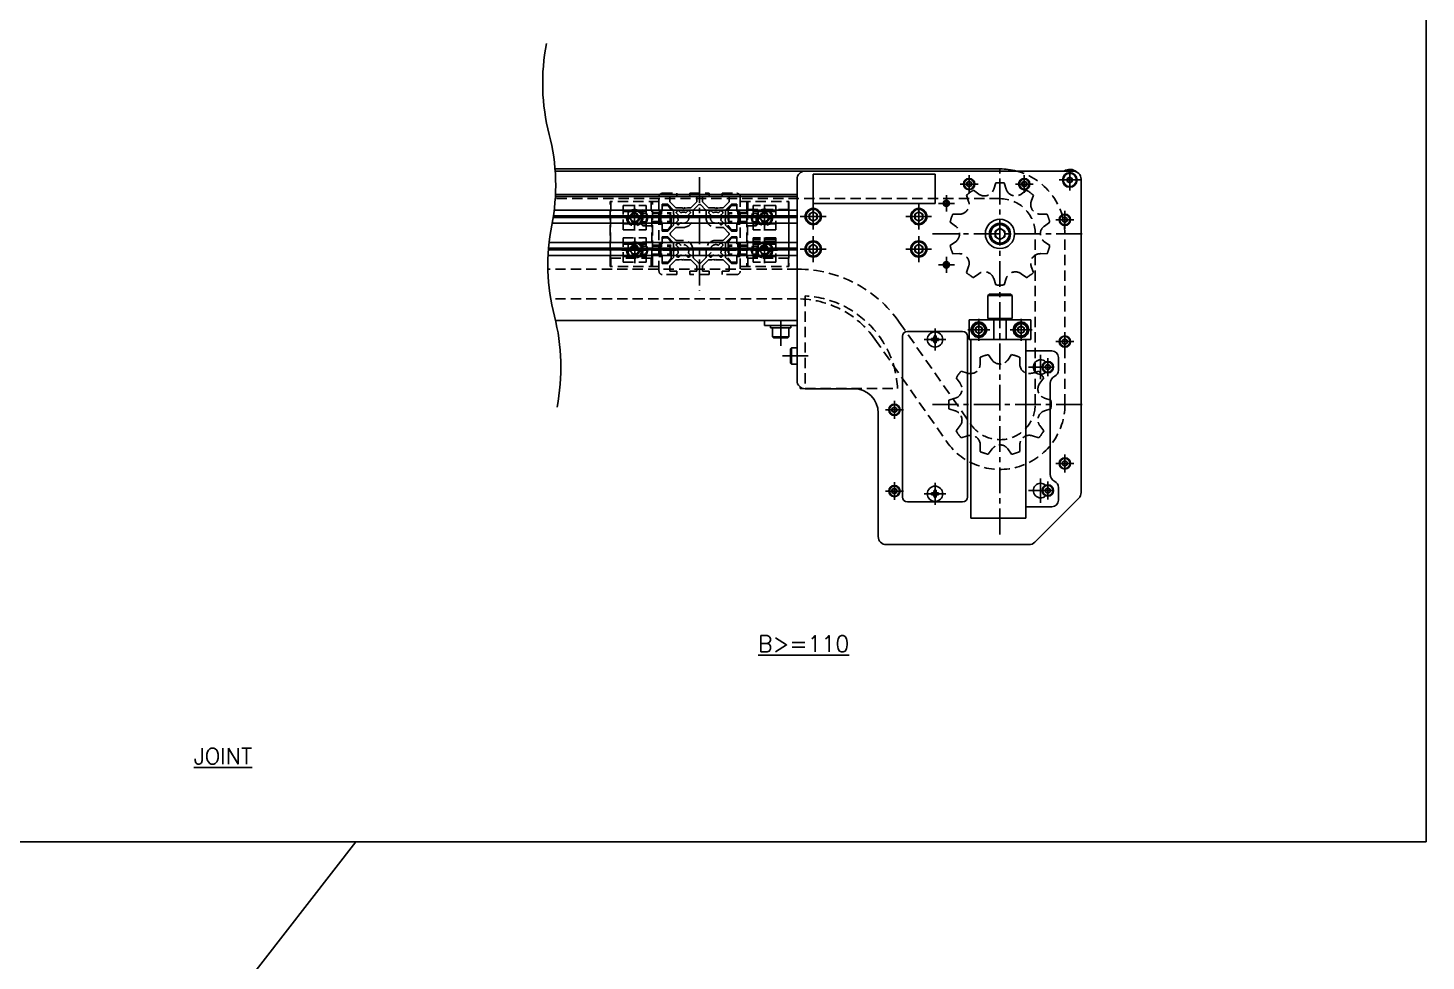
# Model space of a CAD drawing. Extents: x 0 to 4400, y -8 to 1909.
# Drawn here: x 3539 to 4400, y 953 to 1527 of the extents above; entities that cross this region are included whole.
import ezdxf

# ---------------------------------------------------------------- set-up
doc = ezdxf.new("R2010")
doc.units = 0
doc.header["$LTSCALE"] = 0.5
doc.linetypes.add('CENTER', pattern=[50.8, 31.75, -6.35, 6.35, -6.35])
doc.linetypes.add('DASHED', pattern=[19.05, 12.7, -6.35])
for name, color, linetype in [('MSM_CENTER', 1, 'CENTER'), ('MSM_CONTINUOUS', 7, 'CONTINUOUS'), ('MSM_DASHED', 4, 'DASHED'), ('MSM_NARROW', 5, 'CONTINUOUS'), ('MSM_PART_NUMBER', 7, 'CONTINUOUS')]:
    doc.layers.add(name, color=color, linetype=linetype)
doc.styles.get("Standard").update_dxf_attribs({"font": 'txt.shx', "height": 3, "bigfont": 'bigfont.shx'})

msp = doc.modelspace()

# ---------------------------------------------------------------- linework, layer by layer
at = {"layer": 'MSM_CENTER'}
for p, q in [((4137.3, 1215.32), (4137.3, 1441.82)), ((4180.3, 1427.02), (4180.3, 1440.02)), ((3952.3, 1435.32), (3952.3, 1365.32)), ((3952.3, 1435.32), (3952.3, 1365.32)), ((4112.8, 1431.02), (4123.8, 1431.02)), ((4118.3, 1425.52), (4118.3, 1436.52)), ((4146.8, 1431.02), (4157.8, 1431.02)), ((4152.3, 1425.52), (4152.3, 1436.52)), ((4173.8, 1433.52), (4186.8, 1433.52)), ((4104.3, 1414.17), (4104.3, 1424.07)), ((3912.3, 1402.32), (3912.3, 1418.32)), ((3992.3, 1402.32), (3992.3, 1418.32)), ((4022.3, 1403.02), (4022.3, 1419.02)), ((4087.3, 1403.02), (4087.3, 1419.02)), ((4099.35, 1419.12), (4109.25, 1419.12)), ((4177.3, 1403.52), (4177.3, 1414.52)), ((3904.3, 1410.32), (3938.08, 1410.32)), ((4000.3, 1410.32), (3966.53, 1410.32)), ((4014.3, 1411.02), (4030.3, 1411.02)), ((4079.3, 1411.02), (4095.3, 1411.02)), ((4171.8, 1409.02), (4182.8, 1409.02)), ((3912.33, 1382.32), (3912.33, 1398.32)), ((3992.3, 1382.32), (3992.3, 1398.32)), ((4022.3, 1383.02), (4022.3, 1399.02)), ((4087.3, 1383.02), (4087.3, 1399.02)), ((4095.8, 1400.32), (4188.8, 1400.32)), ((3904.33, 1390.32), (3938.11, 1390.32)), ((4000.3, 1390.32), (3966.49, 1390.32)), ((4014.3, 1391.02), (4030.3, 1391.02)), ((4079.3, 1391.02), (4095.3, 1391.02)), ((4099.35, 1381.32), (4109.25, 1381.32)), ((4104.3, 1376.37), (4104.3, 1386.27)), ((4002.3, 1331.47), (4002.3, 1350.02)), ((4124.3, 1348.07), (4124.3, 1334.57)), ((4150.3, 1348.07), (4150.3, 1334.57)), ((4104, 1335.32), (4090.6, 1335.32)), ((4097.3, 1342.02), (4097.3, 1328.62)), ((4131.05, 1341.32), (4117.55, 1341.32)), ((4157.05, 1341.32), (4143.55, 1341.32)), ((4177.3, 1328.52), (4177.3, 1339.52)), ((4171.8, 1334.02), (4182.8, 1334.02)), ((4003.35, 1325.22), (4021.9, 1325.22)), ((4154.8, 1318.32), (4172.3, 1318.32)), ((4162.3, 1310.82), (4162.3, 1325.82)), ((4166.8, 1312.82), (4166.8, 1323.82)), ((4066.8, 1292.02), (4077.8, 1292.02)), ((4072.3, 1286.52), (4072.3, 1297.52)), ((4095.8, 1295.32), (4188.8, 1295.32)), ((4171.8, 1259.02), (4182.8, 1259.02)), ((4177.3, 1253.52), (4177.3, 1264.52)), ((4162.3, 1234.82), (4162.3, 1249.82)), ((4066.8, 1242.02), (4077.8, 1242.02)), ((4072.3, 1236.52), (4072.3, 1247.52)), ((4104, 1240.32), (4090.6, 1240.32)), ((4097.3, 1247.02), (4097.3, 1233.62)), ((4154.8, 1242.32), (4172.3, 1242.32)), ((4166.8, 1236.82), (4166.8, 1247.82))]:
    msp.add_line(p, q, dxfattribs=at)
at = {"layer": 'MSM_CONTINUOUS'}
for p, q in [((4137.3, 1440.32), (3863.25, 1440.32)), ((4182.3, 1439.02), (3863.35, 1439.02)), ((4012.3, 1434.02), (4012.3, 1310.02)), ((4022.3, 1437.02), (4022.3, 1419.02)), ((4097.3, 1437.02), (4022.3, 1437.02)), ((4097.3, 1419.02), (4097.3, 1437.02)), ((4118.3, 1432.75), (4116.8, 1431.88)), ((4116.8, 1431.88), (4116.8, 1430.15)), ((4116.8, 1430.15), (4118.3, 1429.29)), ((4119.8, 1431.88), (4118.3, 1432.75)), ((4118.3, 1429.29), (4119.8, 1430.15)), ((4119.8, 1430.15), (4119.8, 1431.88)), ((4152.3, 1432.75), (4150.8, 1431.88)), ((4150.8, 1431.88), (4150.8, 1430.15)), ((4150.8, 1430.15), (4152.3, 1429.29)), ((4153.8, 1431.88), (4152.3, 1432.75)), ((4152.3, 1429.29), (4153.8, 1430.15)), ((4153.8, 1430.15), (4153.8, 1431.88)), ((4180.3, 1435.25), (4178.8, 1434.38)), ((4178.8, 1434.38), (4178.8, 1432.65)), ((4178.8, 1432.65), (4180.3, 1431.79)), ((4181.8, 1434.38), (4180.3, 1435.25)), ((4180.3, 1431.79), (4181.8, 1432.65)), ((4181.8, 1432.65), (4181.8, 1434.38)), ((4187.3, 1241.09), (4187.3, 1434.02)), ((3863.48, 1423.32), (4012.3, 1423.32)), ((3863.54, 1424.52), (4012.3, 1424.52)), ((3862.76, 1415.02), (4012.3, 1415.02)), ((4022.3, 1413.91), (4019.8, 1412.46)), ((4019.8, 1412.46), (4019.8, 1409.58)), ((4022.3, 1419.02), (4097.3, 1419.02)), ((4024.8, 1412.46), (4022.3, 1413.91)), ((4024.8, 1409.58), (4024.8, 1412.46)), ((4087.3, 1413.91), (4084.8, 1412.46)), ((4084.8, 1412.46), (4084.8, 1409.58)), ((4089.8, 1412.46), (4087.3, 1413.91)), ((4089.8, 1409.58), (4089.8, 1412.46)), ((3861.53, 1407.02), (4012.3, 1407.02)), ((3862.13, 1410.5), (4012.3, 1410.5)), ((3862.21, 1411.02), (4012.3, 1411.02)), ((3862.29, 1411.54), (4012.3, 1411.54)), ((4019.8, 1409.58), (4022.3, 1408.13)), ((4022.3, 1408.13), (4024.8, 1409.58)), ((4084.8, 1409.58), (4087.3, 1408.13)), ((4087.3, 1408.13), (4089.8, 1409.58)), ((4137.3, 1403.78), (4134.3, 1402.05)), ((4140.3, 1402.05), (4137.3, 1403.78)), ((4177.3, 1410.75), (4175.8, 1409.88)), ((4175.8, 1409.88), (4175.8, 1408.15)), ((4175.8, 1408.15), (4177.3, 1407.29)), ((4178.8, 1409.88), (4177.3, 1410.75)), ((4177.3, 1407.29), (4178.8, 1408.15)), ((4178.8, 1408.15), (4178.8, 1409.88)), ((3859.63, 1395.02), (4012.3, 1395.02)), ((4134.3, 1402.05), (4134.3, 1398.59)), ((4134.3, 1398.59), (4137.3, 1396.85)), ((4137.3, 1396.85), (4140.3, 1398.59)), ((4140.3, 1398.59), (4140.3, 1402.05)), ((3859.01, 1387.02), (4012.3, 1387.02)), ((3859.22, 1390.5), (4012.3, 1390.5)), ((3859.26, 1391.02), (4012.3, 1391.02)), ((3859.3, 1391.54), (4012.3, 1391.54)), ((4022.3, 1393.91), (4019.8, 1392.46)), ((4019.8, 1392.46), (4019.8, 1389.58)), ((4019.8, 1389.58), (4022.3, 1388.13)), ((4024.8, 1392.46), (4022.3, 1393.91)), ((4022.3, 1388.13), (4024.8, 1389.58)), ((4024.8, 1389.58), (4024.8, 1392.46)), ((4087.3, 1393.91), (4084.8, 1392.46)), ((4084.8, 1392.46), (4084.8, 1389.58)), ((4084.8, 1389.58), (4087.3, 1388.13)), ((4089.8, 1392.46), (4087.3, 1393.91)), ((4087.3, 1388.13), (4089.8, 1389.58)), ((4089.8, 1389.58), (4089.8, 1392.46)), ((4130.8, 1363.32), (4129.8, 1362.32)), ((4129.8, 1362.32), (4129.8, 1348.32)), ((4144.8, 1362.32), (4129.8, 1362.32)), ((4143.8, 1363.32), (4130.8, 1363.32)), ((4144.8, 1362.32), (4143.8, 1363.32)), ((4144.8, 1348.32), (4144.8, 1362.32)), ((3863.53, 1347.02), (4012.3, 1347.02)), ((3992.3, 1344.02), (3992.3, 1347.02)), ((3992.3, 1344.02), (4012.3, 1344.02)), ((3996.05, 1344.02), (3996.05, 1342.42)), ((4008.55, 1342.42), (4008.55, 1344.02)), ((4118.3, 1347.32), (4156.3, 1347.32)), ((4118.3, 1335.32), (4118.3, 1347.32)), ((4124.3, 1343.63), (4122.3, 1342.47)), ((4126.3, 1342.47), (4124.3, 1343.63)), ((4144.8, 1348.32), (4129.8, 1348.32)), ((4131.55, 1348.32), (4131.55, 1347.32)), ((4133.55, 1335.32), (4133.55, 1347.32)), ((4141.05, 1335.32), (4141.05, 1347.32)), ((4143.05, 1347.32), (4143.05, 1348.32)), ((4150.3, 1343.63), (4148.3, 1342.47)), ((4152.3, 1342.47), (4150.3, 1343.63)), ((4156.3, 1335.32), (4156.3, 1347.32)), ((4008.55, 1342.42), (3996.05, 1342.42)), ((3997.3, 1342.42), (3997.3, 1337.02)), ((3997.3, 1337.02), (3997.9, 1336.42)), ((4007.3, 1337.02), (3997.3, 1337.02)), ((4006.7, 1336.42), (3997.9, 1336.42)), ((4006.7, 1336.42), (4007.3, 1337.02)), ((4007.3, 1337.02), (4007.3, 1342.42)), ((4077.3, 1337.32), (4077.3, 1238.32)), ((4114.3, 1340.32), (4080.3, 1340.32)), ((4095.15, 1334.69), (4095.15, 1335.94)), ((4095.15, 1335.94), (4095.74, 1335.94)), ((4096.68, 1337.47), (4097.93, 1337.47)), ((4096.68, 1336.88), (4096.68, 1337.47)), ((4097.93, 1337.47), (4097.93, 1336.88)), ((4098.87, 1335.94), (4099.45, 1335.94)), ((4099.45, 1335.94), (4099.45, 1334.69)), ((4117.3, 1238.32), (4117.3, 1337.32)), ((4118.3, 1335.32), (4156.3, 1335.32)), ((4119.3, 1225.32), (4119.3, 1335.32)), ((4122.3, 1342.47), (4122.3, 1340.16)), ((4122.3, 1340.16), (4124.3, 1339.01)), ((4124.3, 1339.01), (4126.3, 1340.16)), ((4126.3, 1340.16), (4126.3, 1342.47)), ((4148.3, 1342.47), (4148.3, 1340.16)), ((4148.3, 1340.16), (4150.3, 1339.01)), ((4150.3, 1339.01), (4152.3, 1340.16)), ((4152.3, 1340.16), (4152.3, 1342.47)), ((4153.3, 1225.32), (4153.3, 1335.32)), ((4177.3, 1335.75), (4175.8, 1334.88)), ((4175.8, 1334.88), (4175.8, 1333.15)), ((4178.8, 1334.88), (4177.3, 1335.75)), ((4178.8, 1333.15), (4178.8, 1334.88)), ((4008.9, 1330.22), (4008.3, 1329.62)), ((4008.3, 1329.62), (4008.3, 1320.82)), ((4012.3, 1330.22), (4008.9, 1330.22)), ((4008.9, 1330.22), (4008.9, 1320.22)), ((4095.74, 1334.69), (4095.15, 1334.69)), ((4096.68, 1333.17), (4096.68, 1333.75)), ((4097.93, 1333.17), (4096.68, 1333.17)), ((4097.93, 1333.75), (4097.93, 1333.17)), ((4099.45, 1334.69), (4098.87, 1334.69)), ((4153.3, 1328.32), (4169.3, 1328.32)), ((4175.8, 1333.15), (4177.3, 1332.29)), ((4177.3, 1332.29), (4178.8, 1333.15)), ((4008.3, 1320.82), (4008.9, 1320.22)), ((4008.9, 1320.22), (4012.3, 1320.22)), ((4166.8, 1320.05), (4165.3, 1319.18)), ((4165.3, 1319.18), (4165.3, 1317.45)), ((4168.3, 1319.18), (4166.8, 1320.05)), ((4168.3, 1317.45), (4168.3, 1319.18)), ((4173.3, 1316.38), (4173.3, 1324.32)), ((4165.3, 1317.45), (4166.8, 1316.59)), ((4166.8, 1316.59), (4168.3, 1317.45)), ((4014.3, 1306.02), (4014.3, 1305.22)), ((4014.3, 1305.22), (4015.9, 1305.22)), ((4017.3, 1305.02), (4047.3, 1305.02)), ((4168.3, 1308.32), (4168.3, 1252.32)), ((4072.3, 1293.75), (4070.8, 1292.88)), ((4070.8, 1292.88), (4070.8, 1291.15)), ((4073.8, 1292.88), (4072.3, 1293.75)), ((4073.8, 1291.15), (4073.8, 1292.88)), ((4062.3, 1290.02), (4062.3, 1214.02)), ((4070.8, 1291.15), (4072.3, 1290.29)), ((4072.3, 1290.29), (4073.8, 1291.15)), ((4177.3, 1260.75), (4175.8, 1259.88)), ((4175.8, 1259.88), (4175.8, 1258.15)), ((4175.8, 1258.15), (4177.3, 1257.29)), ((4178.8, 1259.88), (4177.3, 1260.75)), ((4177.3, 1257.29), (4178.8, 1258.15)), ((4178.8, 1258.15), (4178.8, 1259.88)), ((4072.3, 1243.75), (4070.8, 1242.88)), ((4070.8, 1242.88), (4070.8, 1241.15)), ((4070.8, 1241.15), (4072.3, 1240.29)), ((4073.8, 1242.88), (4072.3, 1243.75)), ((4072.3, 1240.29), (4073.8, 1241.15)), ((4073.8, 1241.15), (4073.8, 1242.88)), ((4095.15, 1239.69), (4095.15, 1240.94)), ((4095.15, 1240.94), (4095.74, 1240.94)), ((4096.68, 1242.47), (4097.93, 1242.47)), ((4096.68, 1241.88), (4096.68, 1242.47)), ((4097.93, 1242.47), (4097.93, 1241.88)), ((4098.87, 1240.94), (4099.45, 1240.94)), ((4099.45, 1240.94), (4099.45, 1239.69)), ((4166.8, 1244.05), (4165.3, 1243.18)), ((4165.3, 1243.18), (4165.3, 1241.45)), ((4165.3, 1241.45), (4166.8, 1240.59)), ((4168.3, 1243.18), (4166.8, 1244.05)), ((4166.8, 1240.59), (4168.3, 1241.45)), ((4168.3, 1241.45), (4168.3, 1243.18)), ((4173.3, 1236.32), (4173.3, 1244.26)), ((4080.3, 1235.32), (4114.3, 1235.32)), ((4095.74, 1239.69), (4095.15, 1239.69)), ((4096.68, 1238.17), (4096.68, 1238.75)), ((4097.93, 1238.17), (4096.68, 1238.17)), ((4097.93, 1238.75), (4097.93, 1238.17)), ((4099.45, 1239.69), (4098.87, 1239.69)), ((4169.3, 1232.32), (4153.3, 1232.32)), ((4158.77, 1210.48), (4185.84, 1237.55)), ((4119.3, 1225.32), (4153.3, 1225.32)), ((4067.3, 1209.02), (4155.23, 1209.02))]:
    msp.add_line(p, q, dxfattribs=at)
for centre, radius in [((4118.3, 1431.02), 3.5), ((4118.3, 1431.02), 3.1), ((4118.3, 1431.02), 1.5), ((4152.3, 1431.02), 3.5), ((4152.3, 1431.02), 3.1), ((4152.3, 1431.02), 1.5), ((4180.3, 1433.52), 4.5), ((4180.3, 1433.52), 4.07), ((4180.3, 1433.52), 1.5), ((4104.3, 1419.12), 1.95), ((4022.3, 1411.02), 5), ((4022.3, 1411.02), 4.4), ((4022.3, 1411.02), 2.5), ((4087.3, 1411.02), 5), ((4087.3, 1411.02), 4.4), ((4087.3, 1411.02), 2.5), ((4104.3, 1419.12), 1.55), ((4104.3, 1419.12), 1.2), ((4177.3, 1409.02), 3.5), ((4137.3, 1400.32), 9), ((4137.3, 1400.32), 6.5), ((4137.3, 1400.32), 5.7), ((4177.3, 1409.02), 3.1), ((4177.3, 1409.02), 1.5), ((4022.3, 1391.02), 5), ((4022.3, 1391.02), 4.4), ((4087.3, 1391.02), 5), ((4087.3, 1391.02), 4.4), ((4137.3, 1400.32), 3), ((4022.3, 1391.02), 2.5), ((4087.3, 1391.02), 2.5), ((4104.3, 1381.32), 1.95), ((4104.3, 1381.32), 1.55), ((4104.3, 1381.32), 1.2), ((4124.3, 1341.32), 4.75), ((4124.3, 1341.32), 4.25), ((4124.3, 1341.32), 3.75), ((4124.3, 1341.32), 2), ((4150.3, 1341.32), 4.75), ((4150.3, 1341.32), 4.25), ((4150.3, 1341.32), 3.75), ((4150.3, 1341.32), 2), ((4097.3, 1335.32), 4.7), ((4177.3, 1334.02), 3.5), ((4177.3, 1334.02), 3.1), ((4177.3, 1334.02), 1.5), ((4166.8, 1318.32), 3.5), ((4166.8, 1318.32), 3.1), ((4166.8, 1318.32), 1.5), ((4072.3, 1292.02), 3.5), ((4072.3, 1292.02), 3.1), ((4072.3, 1292.02), 1.5), ((4177.3, 1259.02), 3.5), ((4177.3, 1259.02), 3.1), ((4177.3, 1259.02), 1.5), ((4072.3, 1242.02), 3.5), ((4072.3, 1242.02), 3.1), ((4072.3, 1242.02), 1.5), ((4097.3, 1240.32), 4.7), ((4166.8, 1242.32), 3.5), ((4166.8, 1242.32), 3.1), ((4166.8, 1242.32), 1.5)]:
    msp.add_circle(centre, radius, dxfattribs=at)
for centre, radius, start, end in [((4017.3, 1434.02), 5, 90, 180), ((4137.3, 1400.32), 40, 75.32516, 90), ((4180.3, 1433.52), 6.5, 50.69235, 122.20423), ((4182.3, 1434.02), 5, 0, 90), ((4080.3, 1337.32), 3, 90, 180), ((4095.74, 1336.88), 0.94, 270, 0), ((4098.87, 1336.88), 0.94, 180, 270), ((4114.3, 1337.32), 3, 0, 90), ((4095.71, 1333.72), 0.971, 1.80473, 88.19527), ((4098.9, 1333.72), 0.971, 91.80473, 178.19527), ((4169.3, 1324.32), 4, 0, 90), ((4162.3, 1318.32), 4.5, 45.77076, 314.22924), ((4017.3, 1310.02), 5, 180, 270), ((4173.3, 1308.32), 5, 116.3878, 180), ((4169.3, 1316.38), 4, 296.3878, 0), ((4047.3, 1290.02), 15, 0, 90), ((4173.3, 1252.32), 5, 180, 243.6122), ((4095.74, 1241.88), 0.94, 270, 0), ((4098.87, 1241.88), 0.94, 180, 270), ((4162.3, 1242.32), 4.5, 45.77076, 314.22924), ((4169.3, 1244.26), 4, 0, 63.6122), ((4182.3, 1241.09), 5, 315, 0), ((4080.3, 1238.32), 3, 180, 270), ((4095.71, 1238.72), 0.971, 1.80473, 88.19527), ((4098.9, 1238.72), 0.971, 91.80473, 178.19527), ((4114.3, 1238.32), 3, 270, 0), ((4169.3, 1236.32), 4, 270, 0), ((4067.3, 1214.02), 5, 180, 270), ((4155.23, 1214.02), 5, 270, 315)]:
    msp.add_arc(centre, radius, start, end, dxfattribs=at)
at = {"layer": 'MSM_DASHED'}
for p, q in [((4133.45, 1427.83), (4134.69, 1431.71)), ((4139.92, 1431.71), (4141.15, 1427.83)), ((4137.3, 1422.02), (3863.41, 1422.02)), ((3927.3, 1377.32), (3927.3, 1423.32)), ((3929.3, 1425.32), (3938.3, 1425.32)), ((3934.05, 1423.32), (3934.05, 1419.98)), ((3938.3, 1423.32), (3934.05, 1423.32)), ((3938.3, 1425.32), (3938.3, 1423.32)), ((3946.3, 1425.32), (3958.3, 1425.32)), ((3946.3, 1423.32), (3946.3, 1425.32)), ((3950.55, 1423.32), (3946.3, 1423.32)), ((3950.55, 1419.98), (3950.55, 1423.32)), ((3958.3, 1423.32), (3954.05, 1423.32)), ((3954.05, 1423.32), (3954.05, 1419.98)), ((3958.3, 1425.32), (3958.3, 1423.32)), ((3966.3, 1425.32), (3975.3, 1425.32)), ((3966.3, 1423.32), (3966.3, 1425.32)), ((3970.55, 1423.32), (3966.3, 1423.32)), ((3970.55, 1419.98), (3970.55, 1423.32)), ((3977.3, 1423.32), (3977.3, 1377.32)), ((4118.02, 1420.31), (4116.73, 1424.18)), ((4120.97, 1427.25), (4124.25, 1424.84)), ((4150.35, 1424.84), (4153.64, 1427.25)), ((4157.87, 1424.18), (4156.59, 1420.31)), ((3927.3, 1420.32), (3897.3, 1420.32)), ((3897.3, 1380.32), (3897.3, 1420.32)), ((3897.39, 1385.32), (3897.39, 1415.32)), ((3897.59, 1415.32), (3897.59, 1420.32)), ((3905.3, 1417.82), (3919.3, 1417.82)), ((3905.3, 1402.82), (3905.3, 1417.82)), ((3905.3, 1414.22), (3919.3, 1414.22)), ((3905.3, 1414.02), (3919.3, 1414.02)), ((3908.3, 1410.82), (3908.3, 1413.32)), ((3909.3, 1414.32), (3911.8, 1414.32)), ((3910.86, 1412.82), (3909.41, 1410.32)), ((3913.74, 1412.82), (3910.86, 1412.82)), ((3911.8, 1413.38), (3911.8, 1414.32)), ((3912.8, 1414.32), (3915.3, 1414.32)), ((3912.8, 1414.32), (3912.8, 1413.38)), ((3915.19, 1410.32), (3913.74, 1412.82)), ((3916.3, 1413.32), (3916.3, 1410.82)), ((3917.4, 1415.32), (3916.8, 1414.72)), ((3916.8, 1405.92), (3916.8, 1414.72)), ((3919.8, 1412.82), (3916.8, 1412.82)), ((3917.4, 1415.32), (3917.4, 1405.32)), ((3919.3, 1402.82), (3919.3, 1417.82)), ((3919.8, 1412.82), (3919.8, 1407.82)), ((3920.47, 1410.32), (3919.8, 1412.82)), ((3922.51, 1415.32), (3922.51, 1420.32)), ((3922.8, 1385.32), (3922.8, 1415.32)), ((3927.3, 1413.42), (3922.8, 1413.42)), ((3922.8, 1413.32), (3934.8, 1413.32)), ((3922.8, 1412.78), (3934.8, 1412.78)), ((3923.21, 1380.32), (3923.21, 1420.32)), ((3929.3, 1414.32), (3927.3, 1414.32)), ((3928.3, 1414.02), (3927.3, 1414.02)), ((3928.3, 1406.32), (3928.3, 1414.32)), ((3928.5, 1414.02), (3928.5, 1406.62)), ((3929.3, 1414.22), (3928.7, 1414.22)), ((3929.3, 1418.57), (3929.3, 1414.22)), ((3932.64, 1418.57), (3929.3, 1418.57)), ((3932.32, 1417.82), (3930.3, 1417.82)), ((3936.3, 1414.9), (3932.64, 1418.57)), ((3934.58, 1415.59), (3933.1, 1417.44)), ((3934.05, 1419.98), (3937.71, 1416.32)), ((3934.26, 1407.32), (3934.26, 1413.32)), ((3934.8, 1412.78), (3934.26, 1413.32)), ((3934.8, 1405.67), (3934.8, 1414.97)), ((3936.3, 1412.82), (3936.3, 1414.9)), ((3936.55, 1411.54), (3936.3, 1412.82)), ((3937.71, 1416.32), (3941.65, 1416.32)), ((3938.06, 1413.85), (3938.77, 1414.56)), ((3939.1, 1412.11), (3938.06, 1413.15)), ((3939.47, 1414.56), (3940.51, 1413.52)), ((3941.9, 1416.25), (3942.3, 1416.02)), ((3942.3, 1416.02), (3942.7, 1416.25)), ((3943.2, 1416.25), (3943.52, 1416.07)), ((3943.52, 1416.07), (3944.8, 1416.32)), ((3944.09, 1413.52), (3945.13, 1414.56)), ((3944.8, 1416.32), (3946.89, 1416.32)), ((3946.54, 1413.15), (3945.51, 1412.11)), ((3945.84, 1414.56), (3946.54, 1413.85)), ((3946.89, 1416.32), (3950.55, 1419.98)), ((3948.3, 1410.32), (3948.3, 1414.49)), ((3948.59, 1415.2), (3951.59, 1418.2)), ((3953.01, 1418.2), (3956.01, 1415.2)), ((3954.05, 1419.98), (3957.71, 1416.32)), ((3956.3, 1414.49), (3956.3, 1410.32)), ((3957.71, 1416.32), (3961.65, 1416.32)), ((3958.06, 1413.85), (3958.77, 1414.56)), ((3959.1, 1412.11), (3958.06, 1413.15)), ((3959.47, 1414.56), (3960.51, 1413.52)), ((3961.9, 1416.25), (3962.3, 1416.02)), ((3962.3, 1416.02), (3962.7, 1416.25)), ((3963.2, 1416.25), (3963.52, 1416.07)), ((3963.52, 1416.07), (3964.8, 1416.32)), ((3964.09, 1413.52), (3965.13, 1414.56)), ((3964.8, 1416.32), (3966.89, 1416.32)), ((3966.54, 1413.15), (3965.51, 1412.11)), ((3965.84, 1414.56), (3966.54, 1413.85)), ((3966.89, 1416.32), (3970.55, 1419.98)), ((3971.96, 1418.57), (3968.3, 1414.9)), ((3968.3, 1414.9), (3968.3, 1410.97)), ((3969.8, 1414.97), (3969.8, 1405.67)), ((3969.8, 1412.78), (3970.34, 1413.32)), ((3981.8, 1413.32), (3969.8, 1413.32)), ((3981.8, 1412.78), (3969.8, 1412.78)), ((3971.5, 1417.44), (3970.02, 1415.59)), ((3970.34, 1413.32), (3970.34, 1407.32)), ((3975.3, 1418.57), (3971.96, 1418.57)), ((3974.3, 1417.82), (3972.28, 1417.82)), ((3975.3, 1414.22), (3975.3, 1418.57)), ((3977.3, 1414.32), (3975.3, 1414.32)), ((3975.9, 1414.22), (3975.3, 1414.22)), ((3976.1, 1406.62), (3976.1, 1414.02)), ((3976.3, 1414.32), (3976.3, 1406.32)), ((3976.3, 1414.02), (3977.3, 1414.02)), ((3977.3, 1420.32), (4007.3, 1420.32)), ((3981.8, 1413.42), (3977.3, 1413.42)), ((3981.39, 1420.32), (3981.39, 1380.32)), ((3981.8, 1415.32), (3981.8, 1385.32)), ((3981.8, 1415.32), (4007.21, 1415.32)), ((3982.09, 1420.32), (3982.09, 1415.32)), ((3984.8, 1412.82), (3984.13, 1410.32)), ((3984.8, 1412.82), (3987.8, 1412.82)), ((3984.8, 1407.82), (3984.8, 1412.82)), ((3999.3, 1417.82), (3985.3, 1417.82)), ((3985.3, 1417.82), (3985.3, 1402.82)), ((3999.3, 1414.22), (3985.3, 1414.22)), ((3999.3, 1414.02), (3985.3, 1414.02)), ((3987.8, 1414.72), (3987.2, 1415.32)), ((3987.2, 1405.32), (3987.2, 1415.32)), ((3987.8, 1405.92), (3987.8, 1414.72)), ((3988.3, 1410.82), (3988.3, 1413.32)), ((3989.3, 1414.32), (3991.8, 1414.32)), ((3990.86, 1413), (3989.41, 1410.5)), ((3993.74, 1413), (3990.86, 1413)), ((3991.8, 1413.38), (3991.8, 1414.32)), ((3992.8, 1414.32), (3995.3, 1414.32)), ((3992.8, 1414.32), (3992.8, 1413.38)), ((3995.19, 1410.5), (3993.74, 1413)), ((3996.3, 1413.32), (3996.3, 1410.82)), ((3999.3, 1417.82), (3999.3, 1402.82)), ((4007.01, 1420.32), (4007.01, 1415.32)), ((4007.21, 1415.32), (4007.21, 1385.32)), ((4007.3, 1420.32), (4007.3, 1380.32)), ((4108.25, 1412.51), (4112.33, 1412.48)), ((4162.27, 1412.48), (4166.35, 1412.51)), ((3905.3, 1406.62), (3919.3, 1406.62)), ((3905.3, 1406.42), (3919.3, 1406.42)), ((3908.3, 1410.82), (3909.24, 1410.82)), ((3909.24, 1409.82), (3908.3, 1409.82)), ((3908.3, 1407.32), (3908.3, 1409.82)), ((3911.8, 1406.32), (3909.3, 1406.32)), ((3909.41, 1410.32), (3910.86, 1407.82)), ((3910.86, 1407.82), (3913.74, 1407.82)), ((3911.8, 1406.32), (3911.8, 1407.26)), ((3912.8, 1407.26), (3912.8, 1406.32)), ((3915.3, 1406.32), (3912.8, 1406.32)), ((3913.74, 1407.82), (3915.19, 1410.32)), ((3915.36, 1410.82), (3916.3, 1410.82)), ((3916.3, 1409.82), (3915.36, 1409.82)), ((3916.3, 1409.82), (3916.3, 1407.32)), ((3919.8, 1410.32), (3916.8, 1410.32)), ((3919.8, 1407.82), (3916.8, 1407.82)), ((3916.8, 1405.92), (3917.4, 1405.32)), ((3917.4, 1405.32), (3922.8, 1405.32)), ((3919.8, 1407.82), (3920.47, 1410.32)), ((3922.8, 1407.86), (3934.8, 1407.86)), ((3922.8, 1407.32), (3934.8, 1407.32)), ((3922.8, 1407.22), (3927.3, 1407.22)), ((3928.3, 1406.62), (3927.3, 1406.62)), ((3927.3, 1406.32), (3929.3, 1406.32)), ((3928.7, 1406.42), (3929.3, 1406.42)), ((3929.3, 1406.42), (3929.3, 1402.07)), ((3932.64, 1402.07), (3936.3, 1405.73)), ((3933.1, 1403.19), (3934.58, 1405.04)), ((3934.8, 1407.86), (3934.26, 1407.32)), ((3934.42, 1401.03), (3937.42, 1404.03)), ((3936.3, 1405.73), (3936.3, 1409.67)), ((3936.37, 1411.22), (3936.55, 1411.54)), ((3936.6, 1410.32), (3936.37, 1410.72)), ((3936.37, 1409.92), (3936.6, 1410.32)), ((3938.06, 1407.49), (3939.1, 1408.53)), ((3938.77, 1406.08), (3938.06, 1406.78)), ((3938.13, 1404.32), (3942.3, 1404.32)), ((3940.51, 1407.11), (3939.47, 1406.08)), ((3962.3, 1404.32), (3966.47, 1404.32)), ((3965.13, 1406.08), (3964.09, 1407.11)), ((3965.51, 1408.53), (3966.54, 1407.49)), ((3966.54, 1406.78), (3965.84, 1406.08)), ((3967.18, 1404.03), (3970.18, 1401.03)), ((3968.23, 1410.72), (3968, 1410.32)), ((3968, 1410.32), (3968.23, 1409.92)), ((3968.23, 1409.42), (3968.05, 1409.1)), ((3968.05, 1409.1), (3968.3, 1407.82)), ((3968.3, 1407.82), (3968.3, 1405.73)), ((3968.3, 1405.73), (3971.96, 1402.07)), ((3969.8, 1407.86), (3970.34, 1407.32)), ((3981.8, 1407.86), (3969.8, 1407.86)), ((3981.8, 1407.32), (3969.8, 1407.32)), ((3970.02, 1405.04), (3971.5, 1403.19)), ((3975.3, 1406.42), (3975.9, 1406.42)), ((3975.3, 1402.07), (3975.3, 1406.42)), ((3975.3, 1406.32), (3977.3, 1406.32)), ((3976.3, 1406.62), (3977.3, 1406.62)), ((3977.3, 1407.22), (3981.8, 1407.22)), ((3981.8, 1405.32), (3987.2, 1405.32)), ((3984.13, 1410.32), (3984.8, 1407.82)), ((3984.8, 1410.32), (3987.8, 1410.32)), ((3984.8, 1407.82), (3987.8, 1407.82)), ((3999.3, 1406.62), (3985.3, 1406.62)), ((3999.3, 1406.42), (3985.3, 1406.42)), ((3987.2, 1405.32), (3987.8, 1405.92)), ((3988.3, 1410.82), (3989.24, 1410.82)), ((3989.24, 1409.82), (3988.3, 1409.82)), ((3988.3, 1407.32), (3988.3, 1409.82)), ((3991.8, 1406.32), (3989.3, 1406.32)), ((3989.41, 1410.5), (3990.86, 1408)), ((3990.86, 1408), (3993.74, 1408)), ((3991.8, 1406.32), (3991.8, 1407.26)), ((3992.8, 1407.26), (3992.8, 1406.32)), ((3995.3, 1406.32), (3992.8, 1406.32)), ((3993.74, 1408), (3995.19, 1410.5)), ((3995.36, 1410.82), (3996.3, 1410.82)), ((3996.3, 1409.82), (3995.36, 1409.82)), ((3996.3, 1409.82), (3996.3, 1407.32)), ((4109.95, 1405.16), (4106.64, 1407.53)), ((4167.96, 1407.53), (4164.65, 1405.16)), ((3905.3, 1402.82), (3919.3, 1402.82)), ((3905.3, 1397.82), (3919.3, 1397.82)), ((3905.3, 1382.82), (3905.3, 1397.82)), ((3917.4, 1395.32), (3916.8, 1394.72)), ((3922.8, 1395.32), (3917.4, 1395.32)), ((3917.4, 1395.32), (3917.4, 1385.32)), ((3919.3, 1382.82), (3919.3, 1397.82)), ((3929.3, 1402.07), (3932.64, 1402.07)), ((3929.3, 1398.57), (3929.3, 1394.22)), ((3932.64, 1398.57), (3929.3, 1398.57)), ((3930.3, 1402.82), (3932.32, 1402.82)), ((3932.32, 1397.82), (3930.3, 1397.82)), ((3936.3, 1394.9), (3932.64, 1398.57)), ((3934.58, 1395.59), (3933.1, 1397.44)), ((3937.42, 1396.61), (3934.42, 1399.61)), ((3942.3, 1396.32), (3938.13, 1396.32)), ((3966.47, 1396.32), (3962.3, 1396.32)), ((3970.18, 1399.61), (3967.18, 1396.61)), ((3971.96, 1398.57), (3968.3, 1394.9)), ((3971.5, 1397.44), (3970.02, 1395.59)), ((3971.96, 1402.07), (3975.3, 1402.07)), ((3975.3, 1398.57), (3971.96, 1398.57)), ((3972.28, 1402.82), (3974.3, 1402.82)), ((3974.3, 1397.82), (3972.28, 1397.82)), ((3975.3, 1394.22), (3975.3, 1398.57)), ((3987.2, 1395.32), (3981.8, 1395.32)), ((3999.3, 1402.82), (3985.3, 1402.82)), ((3999.3, 1397.82), (3985.3, 1397.82)), ((3985.3, 1397.82), (3985.3, 1382.82)), ((3999.3, 1397.44), (3985.3, 1397.44)), ((3999.3, 1396.82), (3985.3, 1396.82)), ((3999.3, 1395.59), (3985.3, 1395.59)), ((3987.8, 1394.72), (3987.2, 1395.32)), ((3987.2, 1385.32), (3987.2, 1395.32)), ((3999.3, 1397.82), (3999.3, 1382.82)), ((4106.64, 1393.11), (4109.95, 1395.48)), ((4159.01, 1295.32), (4159.01, 1400.32)), ((4164.65, 1395.48), (4167.96, 1393.11)), ((4177.31, 1295.32), (4177.31, 1400.32)), ((3905.3, 1394.22), (3919.3, 1394.22)), ((3905.3, 1394.02), (3919.3, 1394.02)), ((3905.3, 1386.62), (3919.3, 1386.62)), ((3905.3, 1386.42), (3919.3, 1386.42)), ((3908.33, 1390.82), (3908.33, 1393.32)), ((3908.33, 1390.82), (3909.27, 1390.82)), ((3909.27, 1389.82), (3908.33, 1389.82)), ((3908.33, 1387.32), (3908.33, 1389.82)), ((3909.33, 1394.32), (3911.83, 1394.32)), ((3910.89, 1392.82), (3909.45, 1390.32)), ((3909.45, 1390.32), (3910.89, 1387.82)), ((3913.78, 1392.82), (3910.89, 1392.82)), ((3910.89, 1387.82), (3913.78, 1387.82)), ((3911.83, 1393.38), (3911.83, 1394.32)), ((3911.83, 1386.32), (3911.83, 1387.26)), ((3912.83, 1394.32), (3915.33, 1394.32)), ((3912.83, 1394.32), (3912.83, 1393.38)), ((3912.83, 1387.26), (3912.83, 1386.32)), ((3915.22, 1390.32), (3913.78, 1392.82)), ((3913.78, 1387.82), (3915.22, 1390.32)), ((3915.39, 1390.82), (3916.33, 1390.82)), ((3916.33, 1389.82), (3915.39, 1389.82)), ((3916.33, 1393.32), (3916.33, 1390.82)), ((3916.33, 1389.82), (3916.33, 1387.32)), ((3916.8, 1385.92), (3916.8, 1394.72)), ((3919.8, 1392.82), (3916.8, 1392.82)), ((3919.8, 1390.32), (3916.8, 1390.32)), ((3919.8, 1387.82), (3916.8, 1387.82)), ((3919.8, 1392.82), (3919.8, 1387.82)), ((3920.47, 1390.32), (3919.8, 1392.82)), ((3919.8, 1387.82), (3920.47, 1390.32)), ((3927.3, 1393.42), (3922.8, 1393.42)), ((3922.8, 1393.32), (3934.8, 1393.32)), ((3922.8, 1392.78), (3934.8, 1392.78)), ((3922.8, 1387.86), (3934.8, 1387.86)), ((3922.8, 1387.32), (3934.8, 1387.32)), ((3922.8, 1387.22), (3927.3, 1387.22)), ((3929.3, 1394.32), (3927.3, 1394.32)), ((3928.3, 1394.02), (3927.3, 1394.02)), ((3928.3, 1386.62), (3927.3, 1386.62)), ((3928.3, 1386.32), (3928.3, 1394.32)), ((3928.5, 1394.02), (3928.5, 1386.62)), ((3929.3, 1394.22), (3928.7, 1394.22)), ((3928.7, 1386.42), (3929.3, 1386.42)), ((3929.3, 1386.42), (3929.3, 1382.07)), ((3934.26, 1387.32), (3934.26, 1393.32)), ((3934.8, 1392.78), (3934.26, 1393.32)), ((3934.8, 1387.86), (3934.26, 1387.32)), ((3934.8, 1385.67), (3934.8, 1394.97)), ((3936.3, 1392.82), (3936.3, 1394.9)), ((3936.55, 1391.54), (3936.3, 1392.82)), ((3936.3, 1385.73), (3936.3, 1389.67)), ((3936.37, 1391.22), (3936.55, 1391.54)), ((3936.6, 1390.32), (3936.37, 1390.72)), ((3936.37, 1389.92), (3936.6, 1390.32)), ((3938.06, 1393.85), (3938.77, 1394.56)), ((3939.1, 1392.11), (3938.06, 1393.15)), ((3938.06, 1387.49), (3939.1, 1388.53)), ((3938.77, 1386.08), (3938.06, 1386.78)), ((3939.47, 1394.56), (3940.51, 1393.52)), ((3940.51, 1387.11), (3939.47, 1386.08)), ((3945.13, 1386.08), (3944.09, 1387.11)), ((3945.51, 1388.53), (3946.54, 1387.49)), ((3946.54, 1386.78), (3945.84, 1386.08)), ((3948.3, 1386.15), (3948.3, 1390.32)), ((3956.3, 1390.32), (3956.3, 1386.15)), ((3958.06, 1387.49), (3959.1, 1388.53)), ((3958.77, 1386.08), (3958.06, 1386.78)), ((3960.51, 1387.11), (3959.47, 1386.08)), ((3964.09, 1393.52), (3965.13, 1394.56)), ((3965.13, 1386.08), (3964.09, 1387.11)), ((3966.54, 1393.15), (3965.51, 1392.11)), ((3965.51, 1388.53), (3966.54, 1387.49)), ((3965.84, 1394.56), (3966.54, 1393.85)), ((3966.54, 1386.78), (3965.84, 1386.08)), ((3968.23, 1390.72), (3968, 1390.32)), ((3968, 1390.32), (3968.23, 1389.92)), ((3968.23, 1389.42), (3968.05, 1389.1)), ((3968.05, 1389.1), (3968.3, 1387.82)), ((3968.3, 1394.9), (3968.3, 1390.97)), ((3968.3, 1387.82), (3968.3, 1385.73)), ((3969.8, 1394.97), (3969.8, 1385.67)), ((3969.8, 1392.78), (3970.34, 1393.32)), ((3981.8, 1393.32), (3969.8, 1393.32)), ((3981.8, 1392.78), (3969.8, 1392.78)), ((3969.8, 1387.86), (3970.34, 1387.32)), ((3981.8, 1387.86), (3969.8, 1387.86)), ((3981.8, 1387.32), (3969.8, 1387.32)), ((3970.34, 1393.32), (3970.34, 1387.32)), ((3977.3, 1394.32), (3975.3, 1394.32)), ((3975.9, 1394.22), (3975.3, 1394.22)), ((3975.3, 1386.42), (3975.9, 1386.42)), ((3975.3, 1382.07), (3975.3, 1386.42)), ((3976.1, 1386.62), (3976.1, 1394.02)), ((3976.3, 1394.32), (3976.3, 1386.32)), ((3976.3, 1394.02), (3977.3, 1394.02)), ((3976.3, 1386.62), (3977.3, 1386.62)), ((3981.8, 1393.42), (3977.3, 1393.42)), ((3977.3, 1387.22), (3981.8, 1387.22)), ((3984.8, 1392.82), (3984.13, 1390.32)), ((3984.13, 1390.32), (3984.8, 1387.82)), ((3984.8, 1392.82), (3987.8, 1392.82)), ((3984.8, 1387.82), (3984.8, 1392.82)), ((3984.8, 1390.32), (3987.8, 1390.32)), ((3984.8, 1387.82), (3987.8, 1387.82)), ((3999.3, 1394.97), (3985.3, 1394.97)), ((3999.3, 1394.22), (3985.3, 1394.22)), ((3999.3, 1394.02), (3985.3, 1394.02)), ((3999.3, 1386.62), (3985.3, 1386.62)), ((3999.3, 1386.42), (3985.3, 1386.42)), ((3987.8, 1385.92), (3987.8, 1394.72)), ((3988.3, 1390.82), (3988.3, 1393.32)), ((3988.3, 1390.82), (3989.24, 1390.82)), ((3989.24, 1389.82), (3988.3, 1389.82)), ((3988.3, 1387.32), (3988.3, 1389.82)), ((3989.3, 1394.32), (3991.8, 1394.32)), ((3990.86, 1392.82), (3989.41, 1390.32)), ((3989.41, 1390.32), (3990.86, 1387.82)), ((3993.74, 1392.82), (3990.86, 1392.82)), ((3990.86, 1387.82), (3993.74, 1387.82)), ((3991.8, 1393.38), (3991.8, 1394.32)), ((3991.8, 1386.32), (3991.8, 1387.26)), ((3992.8, 1394.32), (3995.3, 1394.32)), ((3992.8, 1394.32), (3992.8, 1393.38)), ((3992.8, 1387.26), (3992.8, 1386.32)), ((3995.19, 1390.32), (3993.74, 1392.82)), ((3993.74, 1387.82), (3995.19, 1390.32)), ((3995.36, 1390.82), (3996.3, 1390.82)), ((3996.3, 1389.82), (3995.36, 1389.82)), ((3996.3, 1393.32), (3996.3, 1390.82)), ((3996.3, 1389.82), (3996.3, 1387.32)), ((4112.33, 1388.16), (4108.25, 1388.13)), ((4166.35, 1388.13), (4162.27, 1388.16)), ((4012.68, 1378.61), (3858.9, 1378.61)), ((3927.3, 1380.32), (3897.3, 1380.32)), ((3922.8, 1385.32), (3897.39, 1385.32)), ((3897.59, 1380.32), (3897.59, 1385.32)), ((3905.3, 1382.82), (3919.3, 1382.82)), ((3911.83, 1386.32), (3909.33, 1386.32)), ((3915.33, 1386.32), (3912.83, 1386.32)), ((3916.8, 1385.92), (3917.4, 1385.32)), ((3922.51, 1380.32), (3922.51, 1385.32)), ((3927.3, 1386.32), (3929.3, 1386.32)), ((3929.3, 1382.07), (3932.64, 1382.07)), ((3930.3, 1382.82), (3932.32, 1382.82)), ((3932.64, 1382.07), (3936.3, 1385.73)), ((3933.1, 1383.19), (3934.58, 1385.04)), ((3937.71, 1384.32), (3934.05, 1380.65)), ((3934.05, 1380.65), (3934.05, 1377.32)), ((3939.8, 1384.32), (3937.71, 1384.32)), ((3941.08, 1384.57), (3939.8, 1384.32)), ((3941.4, 1384.39), (3941.08, 1384.57)), ((3942.3, 1384.62), (3941.9, 1384.39)), ((3942.7, 1384.39), (3942.3, 1384.62)), ((3946.89, 1384.32), (3942.95, 1384.32)), ((3950.55, 1380.65), (3946.89, 1384.32)), ((3951.59, 1382.44), (3948.59, 1385.44)), ((3950.55, 1377.32), (3950.55, 1380.65)), ((3956.01, 1385.44), (3953.01, 1382.44)), ((3957.71, 1384.32), (3954.05, 1380.65)), ((3954.05, 1380.65), (3954.05, 1377.32)), ((3959.8, 1384.32), (3957.71, 1384.32)), ((3961.08, 1384.57), (3959.8, 1384.32)), ((3961.4, 1384.39), (3961.08, 1384.57)), ((3962.3, 1384.62), (3961.9, 1384.39)), ((3962.7, 1384.39), (3962.3, 1384.62)), ((3966.89, 1384.32), (3962.95, 1384.32)), ((3970.55, 1380.65), (3966.89, 1384.32)), ((3968.3, 1385.73), (3971.96, 1382.07)), ((3970.02, 1385.04), (3971.5, 1383.19)), ((3970.55, 1377.32), (3970.55, 1380.65)), ((3971.96, 1382.07), (3975.3, 1382.07)), ((3972.28, 1382.82), (3974.3, 1382.82)), ((3975.3, 1386.32), (3977.3, 1386.32)), ((3977.3, 1380.32), (4007.3, 1380.32)), ((3981.8, 1385.32), (4007.21, 1385.32)), ((3982.09, 1385.32), (3982.09, 1380.32)), ((3999.3, 1382.82), (3985.3, 1382.82)), ((3987.2, 1385.32), (3987.8, 1385.92)), ((3991.8, 1386.32), (3989.3, 1386.32)), ((3995.3, 1386.32), (3992.8, 1386.32)), ((4007.01, 1385.32), (4007.01, 1380.32)), ((4116.73, 1376.46), (4118.02, 1380.33)), ((4156.59, 1380.33), (4157.87, 1376.46)), ((3938.3, 1375.32), (3929.3, 1375.32)), ((3934.05, 1377.32), (3938.3, 1377.32)), ((3938.3, 1377.32), (3938.3, 1375.32)), ((3946.3, 1375.32), (3946.3, 1377.32)), ((3946.3, 1377.32), (3950.55, 1377.32)), ((3958.3, 1375.32), (3946.3, 1375.32)), ((3954.05, 1377.32), (3958.3, 1377.32)), ((3958.3, 1377.32), (3958.3, 1375.32)), ((3966.3, 1377.32), (3970.55, 1377.32)), ((3966.3, 1375.32), (3966.3, 1377.32)), ((3975.3, 1375.32), (3966.3, 1375.32)), ((4124.25, 1375.8), (4120.97, 1373.39)), ((4134.69, 1368.93), (4133.45, 1372.81)), ((4141.15, 1372.81), (4139.92, 1368.93)), ((4153.64, 1373.39), (4150.35, 1375.8)), ((4017.3, 1362.14), (4017.3, 1305.22)), ((4012.68, 1360.31), (3860.61, 1360.31)), ((4075.27, 1346.04), (4119.52, 1282.87)), ((4060.29, 1335.54), (4104.53, 1272.37)), ((4125.14, 1320.29), (4125.11, 1324.37)), ((4130.09, 1325.98), (4132.46, 1322.67)), ((4142.14, 1322.67), (4144.51, 1325.98)), ((4149.49, 1324.37), (4149.46, 1320.29)), ((4112.78, 1308.37), (4110.37, 1311.65)), ((4113.44, 1315.89), (4117.31, 1314.6)), ((4157.29, 1314.6), (4161.16, 1315.89)), ((4164.23, 1311.65), (4161.82, 1308.37)), ((4017.3, 1305.22), (4074.23, 1305.22)), ((4105.91, 1297.93), (4109.79, 1299.17)), ((4109.79, 1291.47), (4105.91, 1292.7)), ((4164.81, 1299.17), (4168.69, 1297.93)), ((4168.69, 1292.7), (4164.81, 1291.47)), ((4110.37, 1278.98), (4112.78, 1282.27)), ((4117.31, 1276.03), (4113.44, 1274.75)), ((4161.16, 1274.75), (4157.29, 1276.03)), ((4161.82, 1282.27), (4164.23, 1278.98)), ((4125.11, 1266.27), (4125.14, 1270.35)), ((4132.46, 1267.97), (4130.09, 1264.66)), ((4144.51, 1264.66), (4142.14, 1267.97)), ((4149.46, 1270.35), (4149.49, 1266.27))]:
    msp.add_line(p, q, dxfattribs=at)
for centre, radius in [((3912.3, 1410.32), 5), ((3912.3, 1410.32), 4.4), ((3912.3, 1410.32), 3.1), ((3912.3, 1410.32), 3), ((3912.3, 1410.32), 2.5), ((3912.3, 1410.32), 2.46), ((3912.3, 1410.32), 2.39), ((3992.3, 1410.5), 5), ((3992.3, 1410.5), 4.4), ((3992.3, 1410.5), 3.1), ((3992.3, 1410.5), 3), ((3992.3, 1410.5), 2.5), ((3992.3, 1410.5), 2.46), ((3992.3, 1410.5), 2.39), ((3912.33, 1390.32), 5), ((3992.3, 1390.32), 5), ((3912.33, 1390.32), 4.4), ((3912.33, 1390.32), 3.1), ((3912.33, 1390.32), 3), ((3912.33, 1390.32), 2.5), ((3912.33, 1390.32), 2.46), ((3912.33, 1390.32), 2.39), ((3992.3, 1390.32), 4.4), ((3992.3, 1390.32), 3.1), ((3992.3, 1390.32), 3), ((3992.3, 1390.32), 2.5), ((3992.3, 1390.32), 2.46), ((3992.3, 1390.32), 2.39)]:
    msp.add_circle(centre, radius, dxfattribs=at)
for centre, radius, start, end in [((4137.3, 1400.32), 40, 0, 75.32516), ((4137.3, 1400.32), 31.5, 85.23806, 94.76194), ((3929.3, 1423.32), 2, 90, 180), ((3975.3, 1423.32), 2, 0, 90), ((4137.3, 1400.32), 31.5, 121.23806, 130.76194), ((4127.78, 1429.64), 5.96, 233.66436, 342.33564), ((4137.3, 1400.32), 21.71, 0, 90), ((4146.83, 1429.64), 5.96, 197.66436, 306.33567), ((4137.3, 1400.32), 31.5, 49.23806, 58.76194), ((3909.3, 1413.32), 1, 90, 180), ((3915.3, 1413.32), 1, 0, 90), ((3928.7, 1414.02), 0.2, 90, 180), ((3930.3, 1416.82), 1, 90, 180), ((3932.32, 1416.82), 1, 38.65981, 90), ((3933.8, 1414.97), 1, 0, 38.65981), ((3938.41, 1413.5), 0.5, 135, 225), ((3939.12, 1414.21), 0.5, 45, 135), ((3940.79, 1413.81), 0.4, 225, 293.38173), ((3942.3, 1410.32), 3.4, 66.61827, 113.38173), ((3941.65, 1415.82), 0.5, 60, 90), ((3942.95, 1415.82), 0.5, 60, 120), ((3943.81, 1413.81), 0.4, 246.61827, 315), ((3945.48, 1414.21), 0.5, 45, 135), ((3946.19, 1413.5), 0.5, 315, 45), ((3949.3, 1414.49), 1, 135, 180), ((3952.3, 1417.49), 1, 45, 135), ((3955.3, 1414.49), 1, 0, 45), ((3958.41, 1413.5), 0.5, 135, 225), ((3959.12, 1414.21), 0.5, 45, 135), ((3960.79, 1413.81), 0.4, 225, 293.38173), ((3962.3, 1410.32), 3.4, 66.61827, 113.38173), ((3961.65, 1415.82), 0.5, 60, 90), ((3962.95, 1415.82), 0.5, 60, 120), ((3963.81, 1413.81), 0.4, 246.61827, 315), ((3965.48, 1414.21), 0.5, 45, 135), ((3966.19, 1413.5), 0.5, 315, 45), ((3970.8, 1414.97), 1, 141.34019, 180), ((3972.28, 1416.82), 1, 90, 141.34019), ((3974.3, 1416.82), 1, 0, 90), ((3975.9, 1414.02), 0.2, 0, 90), ((3989.3, 1413.32), 1, 90, 180), ((3995.3, 1413.32), 1, 0, 90), ((4137.3, 1400.32), 31.5, 157.23806, 166.76194), ((4112.36, 1418.44), 5.96, 269.66436, 18.33566), ((4162.24, 1418.44), 5.96, 161.66436, 270.33564), ((4137.3, 1400.32), 31.5, 13.23806, 22.76194), ((3909.3, 1407.32), 1, 180, 270), ((3915.3, 1407.32), 1, 270, 0), ((3928.7, 1406.62), 0.2, 180, 270), ((3930.3, 1403.82), 1, 180, 270), ((3933.8, 1405.67), 1, 321.34019, 0), ((3936.8, 1410.97), 0.5, 150, 210), ((3936.8, 1409.67), 0.5, 150, 180), ((3938.13, 1403.32), 1, 90, 135), ((3938.41, 1407.14), 0.5, 135, 225), ((3939.12, 1406.43), 0.5, 225, 315), ((3942.3, 1410.32), 3.4, 156.61827, 203.38173), ((3938.81, 1411.83), 0.4, 336.61827, 45), ((3938.81, 1408.81), 0.4, 315, 23.38173), ((3940.79, 1406.83), 0.4, 66.61827, 135), ((3942.3, 1410.32), 3.4, 246.61827, 23.38173), ((3942.3, 1410.32), 6, 270, 0), ((3945.79, 1411.83), 0.4, 135, 203.38173), ((3962.3, 1410.32), 6, 180, 270), ((3962.3, 1410.32), 3.4, 156.61827, 293.38173), ((3958.81, 1411.83), 0.4, 336.61827, 45), ((3963.81, 1406.83), 0.4, 45, 113.38173), ((3965.48, 1406.43), 0.5, 225, 315), ((3965.79, 1411.83), 0.4, 135, 203.38173), ((3965.79, 1408.81), 0.4, 156.61827, 225), ((3962.3, 1410.32), 3.4, 336.61827, 23.38173), ((3966.47, 1403.32), 1, 45, 90), ((3966.19, 1407.14), 0.5, 315, 45), ((3967.8, 1410.97), 0.5, 330, 0), ((3967.8, 1409.67), 0.5, 330, 30), ((3970.8, 1405.67), 1, 180, 218.65981), ((3974.3, 1403.82), 1, 270, 0), ((3975.9, 1406.62), 0.2, 270, 0), ((3989.3, 1407.32), 1, 180, 270), ((3995.3, 1407.32), 1, 270, 0), ((4106.48, 1400.32), 5.96, 305.66436, 54.33563), ((4168.13, 1400.32), 5.96, 125.66436, 234.33567), ((3930.3, 1396.82), 1, 90, 180), ((3932.32, 1403.82), 1, 270, 321.34019), ((3932.32, 1396.82), 1, 38.65981, 90), ((3935.13, 1400.32), 1, 135, 225), ((3933.8, 1394.97), 1, 0, 38.65981), ((3938.13, 1397.32), 1, 225, 270), ((3942.3, 1390.32), 6, 0, 90), ((3962.3, 1390.32), 6, 90, 180), ((3966.47, 1397.32), 1, 270, 315), ((3970.8, 1394.97), 1, 141.34019, 180), ((3969.47, 1400.32), 1, 315, 45), ((3972.28, 1403.82), 1, 218.65981, 270), ((3972.28, 1396.82), 1, 90, 141.34019), ((3974.3, 1396.82), 1, 0, 90), ((3909.33, 1393.32), 1, 90, 180), ((3909.33, 1387.32), 1, 180, 270), ((3915.33, 1393.32), 1, 0, 90), ((3915.33, 1387.32), 1, 270, 0), ((3928.7, 1394.02), 0.2, 90, 180), ((3928.7, 1386.62), 0.2, 180, 270), ((3936.8, 1390.97), 0.5, 150, 210), ((3936.8, 1389.67), 0.5, 150, 180), ((3938.41, 1393.5), 0.5, 135, 225), ((3938.41, 1387.14), 0.5, 135, 225), ((3939.12, 1394.21), 0.5, 45, 135), ((3942.3, 1390.32), 3.4, 156.61827, 203.38173), ((3938.81, 1391.83), 0.4, 336.61827, 45), ((3938.81, 1388.81), 0.4, 315, 23.38173), ((3940.79, 1393.81), 0.4, 225, 293.38173), ((3940.79, 1386.83), 0.4, 66.61827, 135), ((3942.3, 1390.32), 3.4, 336.61827, 113.38173), ((3942.3, 1390.32), 3.4, 246.61827, 293.38173), ((3943.81, 1386.83), 0.4, 45, 113.38173), ((3945.79, 1388.81), 0.4, 156.61827, 225), ((3946.19, 1387.14), 0.5, 315, 45), ((3958.41, 1387.14), 0.5, 135, 225), ((3962.3, 1390.32), 3.4, 66.61827, 203.38173), ((3958.81, 1388.81), 0.4, 315, 23.38173), ((3960.79, 1386.83), 0.4, 66.61827, 135), ((3962.3, 1390.32), 3.4, 246.61827, 293.38173), ((3963.81, 1393.81), 0.4, 246.61827, 315), ((3963.81, 1386.83), 0.4, 45, 113.38173), ((3965.48, 1394.21), 0.5, 45, 135), ((3965.79, 1391.83), 0.4, 135, 203.38173), ((3965.79, 1388.81), 0.4, 156.61827, 225), ((3962.3, 1390.32), 3.4, 336.61827, 23.38173), ((3966.19, 1393.5), 0.5, 315, 45), ((3966.19, 1387.14), 0.5, 315, 45), ((3967.8, 1390.97), 0.5, 330, 0), ((3967.8, 1389.67), 0.5, 330, 30), ((3975.9, 1394.02), 0.2, 0, 90), ((3975.9, 1386.62), 0.2, 270, 0), ((3989.3, 1393.32), 1, 90, 180), ((3989.3, 1387.32), 1, 180, 270), ((3995.3, 1393.32), 1, 0, 90), ((3995.3, 1387.32), 1, 270, 0), ((4137.3, 1400.32), 31.5, 193.23806, 202.76194), ((4112.36, 1382.2), 5.96, 341.66436, 90.3356), ((4162.24, 1382.2), 5.96, 89.66436, 198.33564), ((4137.3, 1400.32), 31.5, 337.23806, 346.76194), ((3930.3, 1383.82), 1, 180, 270), ((3932.32, 1383.82), 1, 270, 321.34019), ((3933.8, 1385.67), 1, 321.34019, 0), ((3939.12, 1386.43), 0.5, 225, 315), ((3941.65, 1384.82), 0.5, 240, 300), ((3942.95, 1384.82), 0.5, 240, 270), ((3945.48, 1386.43), 0.5, 225, 315), ((3949.3, 1386.15), 1, 180, 225), ((3952.3, 1383.15), 1, 225, 315), ((3955.3, 1386.15), 1, 315, 0), ((3959.12, 1386.43), 0.5, 225, 315), ((3961.65, 1384.82), 0.5, 240, 300), ((3962.95, 1384.82), 0.5, 240, 270), ((3965.48, 1386.43), 0.5, 225, 315), ((3970.8, 1385.67), 1, 180, 218.65981), ((3972.28, 1383.82), 1, 218.65981, 270), ((3974.3, 1383.82), 1, 270, 0), ((4012.68, 1302.19), 76.42, 35.01, 90), ((3929.3, 1377.32), 2, 180, 270), ((3975.3, 1377.32), 2, 270, 0), ((4137.3, 1400.32), 31.5, 229.23806, 238.76194), ((4127.78, 1371), 5.96, 17.66436, 126.33565), ((4146.83, 1371), 5.96, 53.66436, 162.33562), ((4137.3, 1400.32), 31.5, 301.23806, 310.76194), ((4014.3, 1302.22), 60, 2.86598, 87.13402), ((4137.3, 1400.32), 31.5, 265.23806, 274.76194), ((4012.68, 1302.19), 58.12, 35.01, 90), ((4119.18, 1320.26), 5.95, 251.66436, 336.95619), ((4109.44, 1322.21), 15.81, 344.26986, 353.02198), ((4137.3, 1295.32), 31.5, 103.23806, 112.76194), ((4137.3, 1326.14), 5.95, 215.66436, 300.95622), ((4130.57, 1333.45), 15.81, 308.26986, 317.02198), ((4137.3, 1295.32), 31.5, 67.23806, 76.76194), ((4155.42, 1320.26), 5.95, 179.66436, 264.9562), ((4137.3, 1295.32), 31.5, 139.23806, 148.76194), ((4154.27, 1330.13), 15.81, 272.26986, 281.02198), ((4137.3, 1295.32), 31.5, 31.23806, 40.76194), ((4107.98, 1304.84), 5.95, 287.66436, 12.95622), ((4098.95, 1300.7), 15.81, 20.26986, 29.02198), ((4166.62, 1304.84), 5.95, 143.66436, 228.95617), ((4171.49, 1313.5), 15.81, 236.26986, 245.02198), ((4137.3, 1295.32), 40, 215.01, 0), ((4137.3, 1295.32), 31.5, 175.23806, 184.76194), ((4137.3, 1295.32), 21.7, 215.01, 0), ((4137.3, 1295.32), 31.5, 355.23806, 4.76194), ((4103.11, 1277.13), 15.81, 56.26986, 65.02198), ((4107.98, 1285.79), 5.95, 323.66436, 48.95619), ((4166.62, 1285.79), 5.95, 107.66436, 192.9562), ((4175.65, 1289.94), 15.81, 200.26986, 209.02198), ((4137.3, 1295.32), 31.5, 211.23806, 220.76194), ((4120.33, 1260.51), 15.81, 92.26986, 101.02198), ((4119.18, 1270.38), 5.95, 359.66436, 84.95616), ((4155.42, 1270.38), 5.95, 71.66436, 156.95617), ((4137.3, 1295.32), 31.5, 319.23806, 328.76194), ((4137.3, 1295.32), 31.5, 247.23806, 256.76194), ((4144.03, 1257.19), 15.81, 128.26986, 137.02198), ((4137.3, 1264.49), 5.95, 35.66436, 120.9562), ((4137.3, 1295.32), 31.5, 283.23806, 292.76194), ((4165.16, 1268.43), 15.81, 164.26986, 173.02198)]:
    msp.add_arc(centre, radius, start, end, dxfattribs=at)
at = {"layer": 'MSM_NARROW'}
for p, q in [((4399.73, 1909.35), (4399.73, 1026.04)), ((3081.48, 1026.04), (4399.73, 1026.04)), ((3577.95, 816.78), (3740.61, 1026.04))]:
    msp.add_line(p, q, dxfattribs=at)
for centre, start, end in [((3981.54, 1493.08), 168.80081, 194.49098), ((3737.78, 1430.08), 348.80081, 14.49098), ((3984.76, 1381.18), 168.80081, 194.49098), ((3740.99, 1318.18), 348.80081, 14.49098)]:
    msp.add_arc(centre, 125.89, start, end, dxfattribs=at)

# ---------------------------------------------------------------- texts
at = {"layer": 'MSM_PART_NUMBER'}
for s, p in [('%%UB>=110', (3988.35, 1143)), ('%%UJOINT', (3640.74, 1073.82))]:
    msp.add_text(s, height=10, dxfattribs=at).set_placement(p)

doc.saveas('drawing.dxf')
